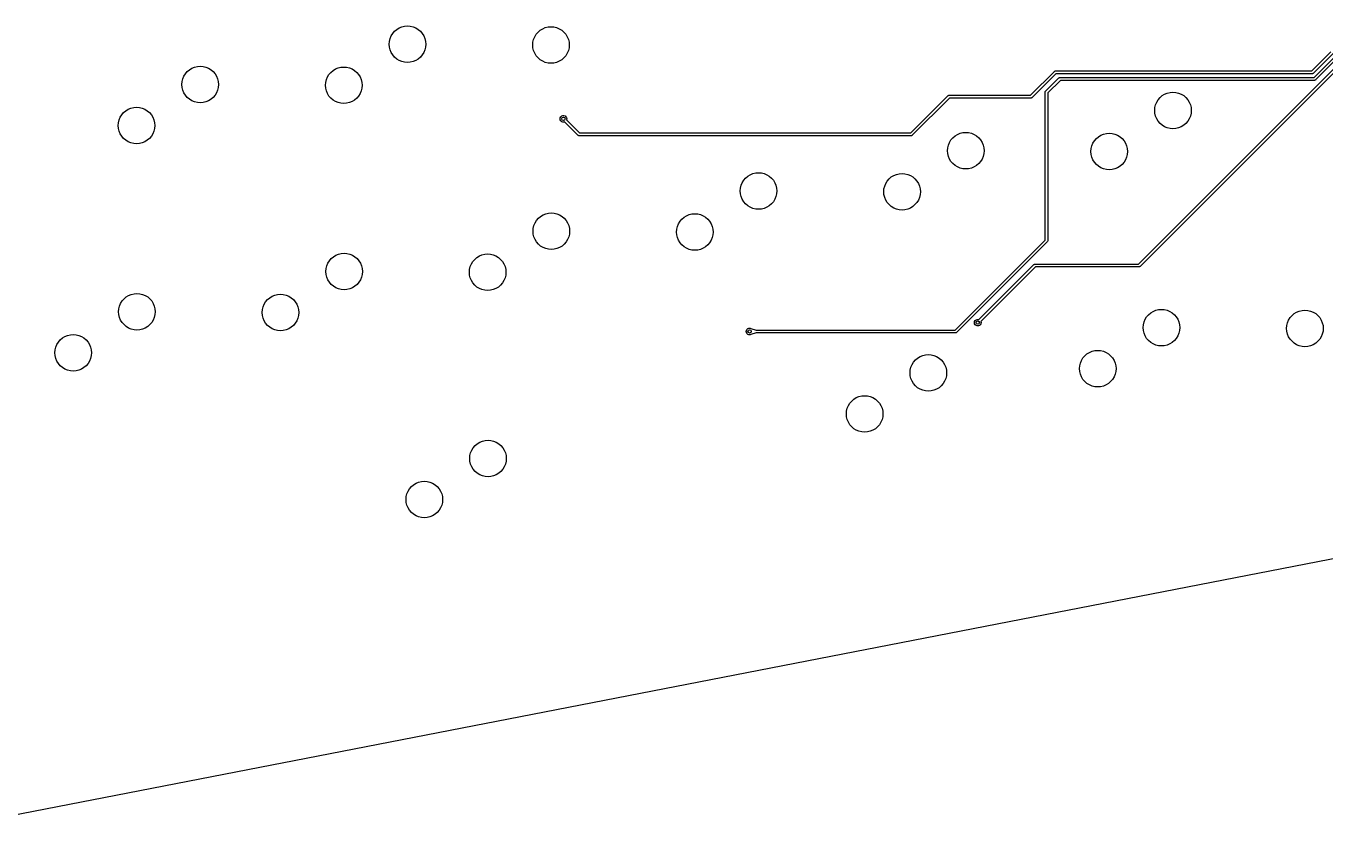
# Model space of a CAD drawing. Extents: x 101 to 518, y -308 to -134.
# Drawn here: x 272.5 to 389.7, y -307.3 to -234.9 of the extents above; entities that cross this region are included whole.
import ezdxf

# ---------------------------------------------------------------- set-up
doc = ezdxf.new("R2010")
doc.units = 0
doc.layers.add('BLACK', color=7, linetype='CONTINUOUS')

msp = doc.modelspace()

# ---------------------------------------------------------------- linework, layer by layer
at = {"layer": 'BLACK', "linetype": 'CONTINUOUS'}
for p, q in [((305.469896, -235.811879), (305.605179, -235.591117)), ((305.605179, -235.591117), (305.773331, -235.394237)), ((305.773331, -235.394237), (305.970211, -235.226085)), ((305.970211, -235.226085), (306.190973, -235.090802)), ((306.190973, -235.090802), (306.430179, -234.99172)), ((306.430179, -234.99172), (306.68194, -234.931277)), ((306.68194, -234.931277), (306.940057, -234.910963)), ((306.940057, -234.910963), (307.198174, -234.931277)), ((307.198174, -234.931277), (307.449935, -234.99172)), ((307.449935, -234.99172), (307.689141, -235.090802)), ((307.689141, -235.090802), (307.909903, -235.226085)), ((307.909903, -235.226085), (308.106783, -235.394237)), ((308.106783, -235.394237), (308.274935, -235.591117)), ((308.274935, -235.591117), (308.410218, -235.811879)), ((318.5565, -235.661176), (318.724652, -235.464296)), ((318.724652, -235.464296), (318.921532, -235.296144)), ((318.921532, -235.296144), (319.142294, -235.160861)), ((319.142294, -235.160861), (319.3815, -235.061779)), ((319.3815, -235.061779), (319.633261, -235.001336)), ((319.633261, -235.001336), (319.891378, -234.981022)), ((319.891378, -234.981022), (320.149495, -235.001336)), ((320.149495, -235.001336), (320.401256, -235.061779)), ((320.401256, -235.061779), (320.640462, -235.160861)), ((320.640462, -235.160861), (320.861224, -235.296144)), ((320.861224, -235.296144), (321.058104, -235.464296)), ((321.058104, -235.464296), (321.226256, -235.661176)), ((305.290057, -236.560963), (305.310371, -236.302846)), ((305.310371, -236.81908), (305.290057, -236.560963)), ((305.310371, -236.302846), (305.370814, -236.051085)), ((305.370814, -236.051085), (305.469896, -235.811879)), ((308.410218, -235.811879), (308.5093, -236.051085)), ((308.5093, -236.051085), (308.569743, -236.302846)), ((308.569743, -236.302846), (308.590057, -236.560963)), ((308.590057, -236.560963), (308.569743, -236.81908)), ((318.241378, -236.631022), (318.261692, -236.372905)), ((318.261692, -236.889139), (318.241378, -236.631022)), ((318.261692, -236.372905), (318.322135, -236.121144)), ((318.322135, -236.121144), (318.421217, -235.881938)), ((318.421217, -235.881938), (318.5565, -235.661176)), ((321.226256, -235.661176), (321.361539, -235.881938)), ((321.361539, -235.881938), (321.460621, -236.121144)), ((321.460621, -236.121144), (321.521064, -236.372905)), ((321.521064, -236.372905), (321.541378, -236.631022)), ((321.541378, -236.631022), (321.521064, -236.889139)), ((305.370814, -237.070841), (305.310371, -236.81908)), ((305.469896, -237.310047), (305.370814, -237.070841)), ((305.605179, -237.530809), (305.469896, -237.310047)), ((305.773331, -237.727689), (305.605179, -237.530809)), ((305.970211, -237.895841), (305.773331, -237.727689)), ((306.190973, -238.031124), (305.970211, -237.895841)), ((307.909903, -237.895841), (307.689141, -238.031124)), ((308.106783, -237.727689), (307.909903, -237.895841)), ((308.274935, -237.530809), (308.106783, -237.727689)), ((308.410218, -237.310047), (308.274935, -237.530809)), ((308.5093, -237.070841), (308.410218, -237.310047)), ((308.569743, -236.81908), (308.5093, -237.070841)), ((318.322135, -237.1409), (318.261692, -236.889139)), ((318.421217, -237.380106), (318.322135, -237.1409)), ((318.5565, -237.600868), (318.421217, -237.380106)), ((318.724652, -237.797748), (318.5565, -237.600868)), ((318.921532, -237.9659), (318.724652, -237.797748)), ((319.142294, -238.101183), (318.921532, -237.9659)), ((320.861224, -237.9659), (320.640462, -238.101183)), ((321.058104, -237.797748), (320.861224, -237.9659)), ((321.226256, -237.600868), (321.058104, -237.797748)), ((321.361539, -237.380106), (321.226256, -237.600868)), ((321.460621, -237.1409), (321.361539, -237.380106)), ((321.521064, -236.889139), (321.460621, -237.1409)), ((372.916689, -256.412586), (391.48474, -237.844535)), ((391.698128, -237.984699), (373.056853, -256.625974)), ((388.557964, -238.971311), (390.28474, -237.244534)), ((390.498128, -237.3847), (388.698128, -239.184699)), ((388.757964, -239.571311), (390.88474, -237.444535)), ((391.098128, -237.584699), (388.898128, -239.784699)), ((286.905181, -239.226029), (287.073333, -239.029149)), ((287.073333, -239.029149), (287.270213, -238.860997)), ((287.270213, -238.860997), (287.490975, -238.725714)), ((287.490975, -238.725714), (287.730181, -238.626632)), ((287.730181, -238.626632), (287.981942, -238.566189)), ((287.981942, -238.566189), (288.240059, -238.545875)), ((288.240059, -238.545875), (288.498176, -238.566189)), ((288.498176, -238.566189), (288.749937, -238.626632)), ((288.749937, -238.626632), (288.989143, -238.725714)), ((288.989143, -238.725714), (289.209905, -238.860997)), ((289.209905, -238.860997), (289.406785, -239.029149)), ((289.406785, -239.029149), (289.574937, -239.226029)), ((299.856502, -239.296087), (300.024654, -239.099207)), ((300.024654, -239.099207), (300.221534, -238.931055)), ((300.221534, -238.931055), (300.442296, -238.795772)), ((300.442296, -238.795772), (300.681502, -238.69669)), ((300.681502, -238.69669), (300.933263, -238.636247)), ((300.933263, -238.636247), (301.19138, -238.615933)), ((301.19138, -238.615933), (301.449497, -238.636247)), ((301.449497, -238.636247), (301.701258, -238.69669)), ((301.701258, -238.69669), (301.940464, -238.795772)), ((301.940464, -238.795772), (302.161226, -238.931055)), ((302.161226, -238.931055), (302.358106, -239.099207)), ((302.358106, -239.099207), (302.526258, -239.296087)), ((306.430179, -238.130206), (306.190973, -238.031124)), ((306.68194, -238.190649), (306.430179, -238.130206)), ((306.940057, -238.210963), (306.68194, -238.190649)), ((307.198174, -238.190649), (306.940057, -238.210963)), ((307.449935, -238.130206), (307.198174, -238.190649)), ((307.689141, -238.031124), (307.449935, -238.130206)), ((319.3815, -238.200265), (319.142294, -238.101183)), ((319.633261, -238.260708), (319.3815, -238.200265)), ((319.891378, -238.281022), (319.633261, -238.260708)), ((320.149495, -238.260708), (319.891378, -238.281022)), ((320.401256, -238.200265), (320.149495, -238.260708)), ((320.640462, -238.101183), (320.401256, -238.200265)), ((363.157964, -241.171311), (365.321352, -239.007923)), ((365.321352, -239.007923), (365.340288, -238.992382)), ((365.340288, -238.992382), (365.340294, -238.992377)), ((365.340294, -238.992377), (365.372155, -238.979179)), ((365.372155, -238.979179), (365.385353, -238.973713)), ((365.385353, -238.973713), (365.385354, -238.973713)), ((365.385354, -238.973713), (365.40974, -238.971311)), ((365.40974, -238.971311), (388.557964, -238.971311)), ((286.590059, -240.195875), (286.610373, -239.937758)), ((286.610373, -240.453992), (286.590059, -240.195875)), ((286.610373, -239.937758), (286.670816, -239.685997)), ((286.670816, -239.685997), (286.769898, -239.446791)), ((286.769898, -239.446791), (286.905181, -239.226029)), ((289.574937, -239.226029), (289.71022, -239.446791)), ((289.71022, -239.446791), (289.809302, -239.685997)), ((289.809302, -239.685997), (289.869745, -239.937758)), ((289.869745, -239.937758), (289.890059, -240.195875)), ((289.890059, -240.195875), (289.869745, -240.453992)), ((299.54138, -240.265933), (299.561694, -240.007816)), ((299.561694, -240.52405), (299.54138, -240.265933)), ((299.561694, -240.007816), (299.622137, -239.756055)), ((299.622137, -239.756055), (299.721219, -239.516849)), ((299.721219, -239.516849), (299.856502, -239.296087)), ((302.526258, -239.296087), (302.661541, -239.516849)), ((302.661541, -239.516849), (302.760623, -239.756055)), ((302.760623, -239.756055), (302.821066, -240.007816)), ((302.821066, -240.007816), (302.84138, -240.265933)), ((302.84138, -240.265933), (302.821066, -240.52405)), ((365.461516, -239.221311), (363.298128, -241.384699)), ((364.521352, -240.807923), (365.721351, -239.607923)), ((365.861517, -239.821311), (364.73474, -240.948087)), ((388.60974, -239.221311), (365.461516, -239.221311)), ((365.721351, -239.607923), (365.740293, -239.592378)), ((365.740293, -239.592378), (365.740294, -239.592377)), ((365.740294, -239.592377), (365.766689, -239.581444)), ((365.766689, -239.581444), (365.785353, -239.573713)), ((365.785353, -239.573713), (365.785354, -239.573713)), ((365.785354, -239.573713), (365.80974, -239.571311)), ((365.80974, -239.571311), (388.757964, -239.571311)), ((388.80974, -239.821311), (365.861517, -239.821311)), ((388.634126, -239.218909), (388.60974, -239.221311)), ((388.634127, -239.218909), (388.634126, -239.218909)), ((388.647324, -239.213442), (388.634127, -239.218909)), ((388.679186, -239.200245), (388.647324, -239.213442)), ((388.679191, -239.200239), (388.679186, -239.200245)), ((388.698128, -239.184699), (388.679191, -239.200239)), ((388.834126, -239.818909), (388.80974, -239.821311)), ((388.834127, -239.818909), (388.834126, -239.818909)), ((388.847324, -239.813442), (388.834127, -239.818909)), ((388.879186, -239.800245), (388.847324, -239.813442)), ((388.879191, -239.800239), (388.879186, -239.800245)), ((388.898128, -239.784699), (388.879191, -239.800239)), ((286.670816, -240.705753), (286.610373, -240.453992)), ((286.769898, -240.944959), (286.670816, -240.705753)), ((286.905181, -241.165721), (286.769898, -240.944959)), ((287.073333, -241.362601), (286.905181, -241.165721)), ((287.270213, -241.530753), (287.073333, -241.362601)), ((289.406785, -241.362601), (289.209905, -241.530753)), ((289.574937, -241.165721), (289.406785, -241.362601)), ((289.71022, -240.944959), (289.574937, -241.165721)), ((289.809302, -240.705753), (289.71022, -240.944959)), ((289.869745, -240.453992), (289.809302, -240.705753)), ((299.622137, -240.775811), (299.561694, -240.52405)), ((299.721219, -241.015017), (299.622137, -240.775811)), ((299.856502, -241.235779), (299.721219, -241.015017)), ((300.024654, -241.432659), (299.856502, -241.235779)), ((300.221534, -241.600811), (300.024654, -241.432659)), ((302.358106, -241.432659), (302.161226, -241.600811)), ((302.526258, -241.235779), (302.358106, -241.432659)), ((302.661541, -241.015017), (302.526258, -241.235779)), ((302.760623, -240.775811), (302.661541, -241.015017)), ((302.821066, -240.52405), (302.760623, -240.775811)), ((352.357964, -244.571311), (355.721352, -241.207923)), ((355.861516, -241.421311), (352.498128, -244.784699)), ((355.721352, -241.207923), (355.740288, -241.192382)), ((355.740288, -241.192382), (355.740294, -241.192377)), ((355.740294, -241.192377), (355.772155, -241.179179)), ((355.772155, -241.179179), (355.785353, -241.173713)), ((355.785353, -241.173713), (355.785354, -241.173713)), ((355.785354, -241.173713), (355.80974, -241.171311)), ((355.80974, -241.171311), (363.157964, -241.171311)), ((363.20974, -241.421311), (355.861516, -241.421311)), ((363.234126, -241.418909), (363.20974, -241.421311)), ((363.234127, -241.418909), (363.234126, -241.418909)), ((363.247324, -241.413442), (363.234127, -241.418909)), ((363.279186, -241.400245), (363.247324, -241.413442)), ((363.279191, -241.400239), (363.279186, -241.400245)), ((363.298128, -241.384699), (363.279191, -241.400239)), ((364.48474, -240.896311), (364.487142, -240.871925)), ((364.48474, -254.244535), (364.48474, -240.896311)), ((364.487142, -240.871925), (364.505806, -240.826865)), ((364.505806, -240.826865), (364.505811, -240.826859)), ((364.505811, -240.826859), (364.521352, -240.807923)), ((364.73474, -240.948087), (364.73474, -254.296311)), ((374.690082, -241.568925), (374.858234, -241.372045)), ((374.858234, -241.372045), (375.055114, -241.203893)), ((375.055114, -241.203893), (375.275876, -241.06861)), ((375.275876, -241.06861), (375.515082, -240.969528)), ((375.515082, -240.969528), (375.766843, -240.909085)), ((375.766843, -240.909085), (376.02496, -240.888771)), ((376.02496, -240.888771), (376.283077, -240.909085)), ((376.283077, -240.909085), (376.534838, -240.969528)), ((376.534838, -240.969528), (376.774044, -241.06861)), ((376.774044, -241.06861), (376.994806, -241.203893)), ((376.994806, -241.203893), (377.191686, -241.372045)), ((377.191686, -241.372045), (377.359838, -241.568925)), ((281.324656, -242.734119), (281.521536, -242.565967)), ((281.521536, -242.565967), (281.742298, -242.430684)), ((281.742298, -242.430684), (281.981504, -242.331602)), ((281.981504, -242.331602), (282.233265, -242.271159)), ((282.233265, -242.271159), (282.491382, -242.250845)), ((282.491382, -242.250845), (282.749499, -242.271159)), ((282.749499, -242.271159), (283.00126, -242.331602)), ((283.00126, -242.331602), (283.240466, -242.430684)), ((283.240466, -242.430684), (283.461228, -242.565967)), ((283.461228, -242.565967), (283.658108, -242.734119)), ((287.490975, -241.666036), (287.270213, -241.530753)), ((287.730181, -241.765118), (287.490975, -241.666036)), ((287.981942, -241.825561), (287.730181, -241.765118)), ((288.240059, -241.845875), (287.981942, -241.825561)), ((288.498176, -241.825561), (288.240059, -241.845875)), ((288.749937, -241.765118), (288.498176, -241.825561)), ((288.989143, -241.666036), (288.749937, -241.765118)), ((289.209905, -241.530753), (288.989143, -241.666036)), ((300.442296, -241.736094), (300.221534, -241.600811)), ((300.681502, -241.835176), (300.442296, -241.736094)), ((300.933263, -241.895619), (300.681502, -241.835176)), ((301.19138, -241.915933), (300.933263, -241.895619)), ((301.449497, -241.895619), (301.19138, -241.915933)), ((301.701258, -241.835176), (301.449497, -241.895619)), ((301.940464, -241.736094), (301.701258, -241.835176)), ((302.161226, -241.600811), (301.940464, -241.736094)), ((374.37496, -242.538771), (374.395274, -242.280654)), ((374.395274, -242.796888), (374.37496, -242.538771)), ((374.395274, -242.280654), (374.455717, -242.028893)), ((374.455717, -242.028893), (374.554799, -241.789687)), ((374.554799, -241.789687), (374.690082, -241.568925)), ((377.359838, -241.568925), (377.495121, -241.789687)), ((377.495121, -241.789687), (377.594203, -242.028893)), ((377.594203, -242.028893), (377.654646, -242.280654)), ((377.654646, -242.280654), (377.67496, -242.538771)), ((377.67496, -242.538771), (377.654646, -242.796888)), ((280.841382, -243.900845), (280.861696, -243.642728)), ((280.861696, -243.642728), (280.922139, -243.390967)), ((280.922139, -243.390967), (281.021221, -243.151761)), ((281.021221, -243.151761), (281.156504, -242.930999)), ((281.156504, -242.930999), (281.324656, -242.734119)), ((283.658108, -242.734119), (283.82626, -242.930999)), ((283.82626, -242.930999), (283.961543, -243.151761)), ((283.961543, -243.151761), (284.060625, -243.390967)), ((284.060625, -243.390967), (284.121068, -243.642728)), ((284.121068, -243.642728), (284.141382, -243.900845)), ((320.70974, -243.296311), (320.727832, -243.193705)), ((320.727832, -243.398917), (320.70974, -243.296311)), ((320.727832, -243.193705), (320.779927, -243.103475)), ((320.779927, -243.489147), (320.727832, -243.398917)), ((320.779927, -243.103475), (320.85974, -243.036503)), ((320.85974, -243.556119), (320.779927, -243.489147)), ((320.85974, -243.036503), (320.957646, -243.000869)), ((320.957646, -243.591753), (320.85974, -243.556119)), ((320.957646, -243.000869), (321.061834, -243.000869)), ((321.061834, -243.591753), (320.957646, -243.591753)), ((321.061834, -243.000869), (321.15974, -243.036503)), ((321.110641, -243.573988), (321.061834, -243.591753)), ((322.321352, -244.784699), (321.110641, -243.573988)), ((321.15974, -243.036503), (321.239553, -243.103475)), ((321.239553, -243.103475), (321.291648, -243.193705)), ((321.291648, -243.398917), (321.290723, -243.400518)), ((321.290723, -243.400518), (322.461516, -244.571311)), ((321.291648, -243.193705), (321.30974, -243.296311)), ((321.30974, -243.296311), (321.291648, -243.398917)), ((374.455717, -243.048649), (374.395274, -242.796888)), ((374.554799, -243.287855), (374.455717, -243.048649)), ((374.690082, -243.508617), (374.554799, -243.287855)), ((374.858234, -243.705497), (374.690082, -243.508617)), ((375.055114, -243.873649), (374.858234, -243.705497)), ((377.191686, -243.705497), (376.994806, -243.873649)), ((377.359838, -243.508617), (377.191686, -243.705497)), ((377.495121, -243.287855), (377.359838, -243.508617)), ((377.594203, -243.048649), (377.495121, -243.287855)), ((377.654646, -242.796888), (377.594203, -243.048649)), ((280.861696, -244.158962), (280.841382, -243.900845)), ((280.922139, -244.410723), (280.861696, -244.158962)), ((281.021221, -244.649929), (280.922139, -244.410723)), ((281.156504, -244.870691), (281.021221, -244.649929)), ((281.324656, -245.067571), (281.156504, -244.870691)), ((283.82626, -244.870691), (283.658108, -245.067571)), ((283.961543, -244.649929), (283.82626, -244.870691)), ((284.060625, -244.410723), (283.961543, -244.649929)), ((284.121068, -244.158962), (284.060625, -244.410723)), ((284.141382, -243.900845), (284.121068, -244.158962)), ((322.340288, -244.800239), (322.321352, -244.784699)), ((322.340294, -244.800245), (322.340288, -244.800239)), ((322.372155, -244.813442), (322.340294, -244.800245)), ((322.385353, -244.818909), (322.372155, -244.813442)), ((322.385354, -244.818909), (322.385353, -244.818909)), ((322.40974, -244.821311), (322.385354, -244.818909)), ((352.40974, -244.821311), (322.40974, -244.821311)), ((322.461516, -244.571311), (352.357964, -244.571311)), ((352.434126, -244.818909), (352.40974, -244.821311)), ((352.434127, -244.818909), (352.434126, -244.818909)), ((352.447324, -244.813442), (352.434127, -244.818909)), ((352.479186, -244.800245), (352.447324, -244.813442)), ((352.479191, -244.800239), (352.479186, -244.800245)), ((352.498128, -244.784699), (352.479191, -244.800239)), ((355.990085, -245.203837), (356.158237, -245.006957)), ((356.158237, -245.006957), (356.355117, -244.838805)), ((356.355117, -244.838805), (356.575879, -244.703522)), ((356.575879, -244.703522), (356.815085, -244.60444)), ((356.815085, -244.60444), (357.066846, -244.543997)), ((357.066846, -244.543997), (357.324963, -244.523683)), ((357.324963, -244.523683), (357.58308, -244.543997)), ((357.58308, -244.543997), (357.834841, -244.60444)), ((357.834841, -244.60444), (358.074047, -244.703522)), ((358.074047, -244.703522), (358.294809, -244.838805)), ((358.294809, -244.838805), (358.491689, -245.006957)), ((358.491689, -245.006957), (358.659841, -245.203837)), ((369.109557, -245.077015), (369.306437, -244.908863)), ((369.306437, -244.908863), (369.527199, -244.77358)), ((369.527199, -244.77358), (369.766405, -244.674498)), ((369.766405, -244.674498), (370.018166, -244.614055)), ((370.018166, -244.614055), (370.276283, -244.593741)), ((370.276283, -244.593741), (370.5344, -244.614055)), ((370.5344, -244.614055), (370.786161, -244.674498)), ((370.786161, -244.674498), (371.025367, -244.77358)), ((371.025367, -244.77358), (371.246129, -244.908863)), ((371.246129, -244.908863), (371.443009, -245.077015)), ((375.275876, -244.008932), (375.055114, -243.873649)), ((375.515082, -244.108014), (375.275876, -244.008932)), ((375.766843, -244.168457), (375.515082, -244.108014)), ((376.02496, -244.188771), (375.766843, -244.168457)), ((376.283077, -244.168457), (376.02496, -244.188771)), ((376.534838, -244.108014), (376.283077, -244.168457)), ((376.774044, -244.008932), (376.534838, -244.108014)), ((376.994806, -243.873649), (376.774044, -244.008932)), ((281.521536, -245.235723), (281.324656, -245.067571)), ((281.742298, -245.371006), (281.521536, -245.235723)), ((281.981504, -245.470088), (281.742298, -245.371006)), ((282.233265, -245.530531), (281.981504, -245.470088)), ((282.491382, -245.550845), (282.233265, -245.530531)), ((282.749499, -245.530531), (282.491382, -245.550845)), ((283.00126, -245.470088), (282.749499, -245.530531)), ((283.240466, -245.371006), (283.00126, -245.470088)), ((283.461228, -245.235723), (283.240466, -245.371006)), ((283.658108, -245.067571), (283.461228, -245.235723)), ((355.674963, -246.173683), (355.695277, -245.915566)), ((355.695277, -246.4318), (355.674963, -246.173683)), ((355.695277, -245.915566), (355.75572, -245.663805)), ((355.75572, -245.663805), (355.854802, -245.424599)), ((355.854802, -245.424599), (355.990085, -245.203837)), ((358.659841, -245.203837), (358.795124, -245.424599)), ((358.795124, -245.424599), (358.894206, -245.663805)), ((358.894206, -245.663805), (358.954649, -245.915566)), ((358.954649, -245.915566), (358.974963, -246.173683)), ((358.974963, -246.173683), (358.954649, -246.4318)), ((368.626283, -246.243741), (368.646597, -245.985624)), ((368.646597, -245.985624), (368.70704, -245.733863)), ((368.70704, -245.733863), (368.806122, -245.494657)), ((368.806122, -245.494657), (368.941405, -245.273895)), ((368.941405, -245.273895), (369.109557, -245.077015)), ((371.443009, -245.077015), (371.611161, -245.273895)), ((371.611161, -245.273895), (371.746444, -245.494657)), ((371.746444, -245.494657), (371.845526, -245.733863)), ((371.845526, -245.733863), (371.905969, -245.985624)), ((371.905969, -245.985624), (371.926283, -246.243741)), ((355.75572, -246.683561), (355.695277, -246.4318)), ((355.854802, -246.922767), (355.75572, -246.683561)), ((355.990085, -247.143529), (355.854802, -246.922767)), ((356.158237, -247.340409), (355.990085, -247.143529)), ((356.355117, -247.508561), (356.158237, -247.340409)), ((358.491689, -247.340409), (358.294809, -247.508561)), ((358.659841, -247.143529), (358.491689, -247.340409)), ((358.795124, -246.922767), (358.659841, -247.143529)), ((358.894206, -246.683561), (358.795124, -246.922767)), ((358.954649, -246.4318), (358.894206, -246.683561)), ((368.646597, -246.501858), (368.626283, -246.243741)), ((368.70704, -246.753619), (368.646597, -246.501858)), ((368.806122, -246.992825), (368.70704, -246.753619)), ((368.941405, -247.213587), (368.806122, -246.992825)), ((369.109557, -247.410467), (368.941405, -247.213587)), ((371.611161, -247.213587), (371.443009, -247.410467)), ((371.746444, -246.992825), (371.611161, -247.213587)), ((371.845526, -246.753619), (371.746444, -246.992825)), ((371.905969, -246.501858), (371.845526, -246.753619)), ((371.926283, -246.243741), (371.905969, -246.501858)), ((337.458239, -248.641868), (337.655119, -248.473716)), ((337.655119, -248.473716), (337.875881, -248.338433)), ((337.875881, -248.338433), (338.115087, -248.239351)), ((338.115087, -248.239351), (338.366848, -248.178908)), ((338.366848, -248.178908), (338.624965, -248.158594)), ((338.624965, -248.158594), (338.883082, -248.178908)), ((338.883082, -248.178908), (339.134843, -248.239351)), ((339.134843, -248.239351), (339.374049, -248.338433)), ((339.374049, -248.338433), (339.594811, -248.473716)), ((339.594811, -248.473716), (339.791691, -248.641868)), ((350.60644, -248.543775), (350.827202, -248.408492)), ((350.827202, -248.408492), (351.066408, -248.30941)), ((351.066408, -248.30941), (351.318169, -248.248967)), ((351.318169, -248.248967), (351.576286, -248.228653)), ((351.576286, -248.228653), (351.834403, -248.248967)), ((351.834403, -248.248967), (352.086164, -248.30941)), ((352.086164, -248.30941), (352.32537, -248.408492)), ((352.32537, -248.408492), (352.546132, -248.543775)), ((356.575879, -247.643844), (356.355117, -247.508561)), ((356.815085, -247.742926), (356.575879, -247.643844)), ((357.066846, -247.803369), (356.815085, -247.742926)), ((357.324963, -247.823683), (357.066846, -247.803369)), ((357.58308, -247.803369), (357.324963, -247.823683)), ((357.834841, -247.742926), (357.58308, -247.803369)), ((358.074047, -247.643844), (357.834841, -247.742926)), ((358.294809, -247.508561), (358.074047, -247.643844)), ((369.306437, -247.578619), (369.109557, -247.410467)), ((369.527199, -247.713902), (369.306437, -247.578619)), ((369.766405, -247.812984), (369.527199, -247.713902)), ((370.018166, -247.873427), (369.766405, -247.812984)), ((370.276283, -247.893741), (370.018166, -247.873427)), ((370.5344, -247.873427), (370.276283, -247.893741)), ((370.786161, -247.812984), (370.5344, -247.873427)), ((371.025367, -247.713902), (370.786161, -247.812984)), ((371.246129, -247.578619), (371.025367, -247.713902)), ((371.443009, -247.410467), (371.246129, -247.578619)), ((336.974965, -249.808594), (336.995279, -249.550477)), ((336.995279, -249.550477), (337.055722, -249.298716)), ((337.055722, -249.298716), (337.154804, -249.05951)), ((337.154804, -249.05951), (337.290087, -248.838748)), ((337.290087, -248.838748), (337.458239, -248.641868)), ((339.791691, -248.641868), (339.959843, -248.838748)), ((339.959843, -248.838748), (340.095126, -249.05951)), ((340.095126, -249.05951), (340.194208, -249.298716)), ((340.194208, -249.298716), (340.254651, -249.550477)), ((340.254651, -249.550477), (340.274965, -249.808594)), ((349.926286, -249.878653), (349.9466, -249.620536)), ((349.9466, -249.620536), (350.007043, -249.368775)), ((350.007043, -249.368775), (350.106125, -249.129569)), ((350.106125, -249.129569), (350.241408, -248.908807)), ((350.241408, -248.908807), (350.40956, -248.711927)), ((350.40956, -248.711927), (350.60644, -248.543775)), ((352.546132, -248.543775), (352.743012, -248.711927)), ((352.743012, -248.711927), (352.911164, -248.908807)), ((352.911164, -248.908807), (353.046447, -249.129569)), ((353.046447, -249.129569), (353.145529, -249.368775)), ((353.145529, -249.368775), (353.205972, -249.620536)), ((353.205972, -249.620536), (353.226286, -249.878653)), ((336.995279, -250.066711), (336.974965, -249.808594)), ((337.055722, -250.318472), (336.995279, -250.066711)), ((337.154804, -250.557678), (337.055722, -250.318472)), ((337.290087, -250.77844), (337.154804, -250.557678)), ((337.458239, -250.97532), (337.290087, -250.77844)), ((339.959843, -250.77844), (339.791691, -250.97532)), ((340.095126, -250.557678), (339.959843, -250.77844)), ((340.194208, -250.318472), (340.095126, -250.557678)), ((340.254651, -250.066711), (340.194208, -250.318472)), ((340.274965, -249.808594), (340.254651, -250.066711)), ((349.9466, -250.13677), (349.926286, -249.878653)), ((350.007043, -250.388531), (349.9466, -250.13677)), ((350.106125, -250.627737), (350.007043, -250.388531)), ((350.241408, -250.848499), (350.106125, -250.627737)), ((350.40956, -251.045379), (350.241408, -250.848499)), ((352.911164, -250.848499), (352.743012, -251.045379)), ((353.046447, -250.627737), (352.911164, -250.848499)), ((353.145529, -250.388531), (353.046447, -250.627737)), ((353.205972, -250.13677), (353.145529, -250.388531)), ((353.226286, -249.878653), (353.205972, -250.13677)), ((318.955121, -252.108627), (319.175883, -251.973344)), ((319.175883, -251.973344), (319.415089, -251.874262)), ((319.415089, -251.874262), (319.66685, -251.813819)), ((319.66685, -251.813819), (319.924967, -251.793505)), ((319.924967, -251.793505), (320.183084, -251.813819)), ((320.183084, -251.813819), (320.434845, -251.874262)), ((320.434845, -251.874262), (320.674051, -251.973344)), ((320.674051, -251.973344), (320.894813, -252.108627)), ((331.906442, -252.178686), (332.127204, -252.043403)), ((332.127204, -252.043403), (332.36641, -251.944321)), ((332.36641, -251.944321), (332.618171, -251.883878)), ((332.618171, -251.883878), (332.876288, -251.863564)), ((332.876288, -251.863564), (333.134405, -251.883878)), ((333.134405, -251.883878), (333.386166, -251.944321)), ((333.386166, -251.944321), (333.625372, -252.043403)), ((333.625372, -252.043403), (333.846134, -252.178686)), ((337.655119, -251.143472), (337.458239, -250.97532)), ((337.875881, -251.278755), (337.655119, -251.143472)), ((338.115087, -251.377837), (337.875881, -251.278755)), ((338.366848, -251.43828), (338.115087, -251.377837)), ((338.624965, -251.458594), (338.366848, -251.43828)), ((338.883082, -251.43828), (338.624965, -251.458594)), ((339.134843, -251.377837), (338.883082, -251.43828)), ((339.374049, -251.278755), (339.134843, -251.377837)), ((339.594811, -251.143472), (339.374049, -251.278755)), ((339.791691, -250.97532), (339.594811, -251.143472)), ((350.60644, -251.213531), (350.40956, -251.045379)), ((350.827202, -251.348814), (350.60644, -251.213531)), ((351.066408, -251.447896), (350.827202, -251.348814)), ((351.318169, -251.508339), (351.066408, -251.447896)), ((351.576286, -251.528653), (351.318169, -251.508339)), ((351.834403, -251.508339), (351.576286, -251.528653)), ((352.086164, -251.447896), (351.834403, -251.508339)), ((352.32537, -251.348814), (352.086164, -251.447896)), ((352.546132, -251.213531), (352.32537, -251.348814)), ((352.743012, -251.045379), (352.546132, -251.213531)), ((318.274967, -253.443505), (318.295281, -253.185388)), ((318.295281, -253.185388), (318.355724, -252.933627)), ((318.355724, -252.933627), (318.454806, -252.694421)), ((318.454806, -252.694421), (318.590089, -252.473659)), ((318.590089, -252.473659), (318.758241, -252.276779)), ((318.758241, -252.276779), (318.955121, -252.108627)), ((320.894813, -252.108627), (321.091693, -252.276779)), ((321.091693, -252.276779), (321.259845, -252.473659)), ((321.259845, -252.473659), (321.395128, -252.694421)), ((321.395128, -252.694421), (321.49421, -252.933627)), ((321.49421, -252.933627), (321.554653, -253.185388)), ((321.554653, -253.185388), (321.574967, -253.443505)), ((331.246602, -253.255447), (331.307045, -253.003686)), ((331.307045, -253.003686), (331.406127, -252.76448)), ((331.406127, -252.76448), (331.54141, -252.543718)), ((331.54141, -252.543718), (331.709562, -252.346838)), ((331.709562, -252.346838), (331.906442, -252.178686)), ((333.846134, -252.178686), (334.043014, -252.346838)), ((334.043014, -252.346838), (334.211166, -252.543718)), ((334.211166, -252.543718), (334.346449, -252.76448)), ((334.346449, -252.76448), (334.445531, -253.003686)), ((334.445531, -253.003686), (334.505974, -253.255447)), ((318.295281, -253.701622), (318.274967, -253.443505)), ((318.355724, -253.953383), (318.295281, -253.701622)), ((318.454806, -254.192589), (318.355724, -253.953383)), ((318.590089, -254.413351), (318.454806, -254.192589)), ((321.395128, -254.192589), (321.259845, -254.413351)), ((321.49421, -253.953383), (321.395128, -254.192589)), ((321.554653, -253.701622), (321.49421, -253.953383)), ((321.574967, -253.443505), (321.554653, -253.701622)), ((331.226288, -253.513564), (331.246602, -253.255447)), ((331.246602, -253.771681), (331.226288, -253.513564)), ((331.307045, -254.023442), (331.246602, -253.771681)), ((331.406127, -254.262648), (331.307045, -254.023442)), ((331.54141, -254.48341), (331.406127, -254.262648)), ((334.346449, -254.262648), (334.211166, -254.48341)), ((334.445531, -254.023442), (334.346449, -254.262648)), ((334.505974, -253.771681), (334.445531, -254.023442)), ((334.505974, -253.255447), (334.526288, -253.513564)), ((334.526288, -253.513564), (334.505974, -253.771681)), ((356.357964, -262.371311), (364.48474, -254.244535)), ((364.698128, -254.384699), (356.498128, -262.584699)), ((364.713673, -254.365758), (364.698128, -254.384699)), ((364.713674, -254.365757), (364.713673, -254.365758)), ((364.732338, -254.320697), (364.713674, -254.365757)), ((364.73474, -254.296311), (364.732338, -254.320697)), ((300.475885, -255.608256), (300.715091, -255.509174)), ((300.715091, -255.509174), (300.966852, -255.448731)), ((300.966852, -255.448731), (301.224969, -255.428417)), ((301.224969, -255.428417), (301.483086, -255.448731)), ((301.483086, -255.448731), (301.734847, -255.509174)), ((301.734847, -255.509174), (301.974053, -255.608256)), ((313.666412, -255.579232), (313.918173, -255.518789)), ((313.918173, -255.518789), (314.17629, -255.498475)), ((314.17629, -255.498475), (314.434407, -255.518789)), ((314.434407, -255.518789), (314.686168, -255.579232)), ((318.758241, -254.610231), (318.590089, -254.413351)), ((318.955121, -254.778383), (318.758241, -254.610231)), ((319.175883, -254.913666), (318.955121, -254.778383)), ((319.415089, -255.012748), (319.175883, -254.913666)), ((319.66685, -255.073191), (319.415089, -255.012748)), ((319.924967, -255.093505), (319.66685, -255.073191)), ((320.183084, -255.073191), (319.924967, -255.093505)), ((320.434845, -255.012748), (320.183084, -255.073191)), ((320.674051, -254.913666), (320.434845, -255.012748)), ((320.894813, -254.778383), (320.674051, -254.913666)), ((321.091693, -254.610231), (320.894813, -254.778383)), ((321.259845, -254.413351), (321.091693, -254.610231)), ((331.709562, -254.68029), (331.54141, -254.48341)), ((331.906442, -254.848442), (331.709562, -254.68029)), ((332.127204, -254.983725), (331.906442, -254.848442)), ((332.36641, -255.082807), (332.127204, -254.983725)), ((332.618171, -255.14325), (332.36641, -255.082807)), ((332.876288, -255.163564), (332.618171, -255.14325)), ((333.134405, -255.14325), (332.876288, -255.163564)), ((333.386166, -255.082807), (333.134405, -255.14325)), ((333.625372, -254.983725), (333.386166, -255.082807)), ((333.846134, -254.848442), (333.625372, -254.983725)), ((334.043014, -254.68029), (333.846134, -254.848442)), ((334.211166, -254.48341), (334.043014, -254.68029)), ((299.595283, -256.8203), (299.655726, -256.568539)), ((299.655726, -256.568539), (299.754808, -256.329333)), ((299.754808, -256.329333), (299.890091, -256.108571)), ((299.890091, -256.108571), (300.058243, -255.911691)), ((300.058243, -255.911691), (300.255123, -255.743539)), ((300.255123, -255.743539), (300.475885, -255.608256)), ((301.974053, -255.608256), (302.194815, -255.743539)), ((302.194815, -255.743539), (302.391695, -255.911691)), ((302.391695, -255.911691), (302.559847, -256.108571)), ((302.559847, -256.108571), (302.69513, -256.329333)), ((302.69513, -256.329333), (302.794212, -256.568539)), ((302.794212, -256.568539), (302.854655, -256.8203)), ((312.546604, -256.890358), (312.607047, -256.638597)), ((312.607047, -256.638597), (312.706129, -256.399391)), ((312.706129, -256.399391), (312.841412, -256.178629)), ((312.841412, -256.178629), (313.009564, -255.981749)), ((313.009564, -255.981749), (313.206444, -255.813597)), ((313.206444, -255.813597), (313.427206, -255.678314)), ((313.427206, -255.678314), (313.666412, -255.579232)), ((314.686168, -255.579232), (314.925374, -255.678314)), ((314.925374, -255.678314), (315.146136, -255.813597)), ((315.146136, -255.813597), (315.343016, -255.981749)), ((315.343016, -255.981749), (315.511168, -256.178629)), ((315.511168, -256.178629), (315.646451, -256.399391)), ((315.646451, -256.399391), (315.745533, -256.638597)), ((315.745533, -256.638597), (315.805976, -256.890358)), ((358.510641, -261.418633), (363.480077, -256.449198)), ((363.620241, -256.662586), (358.690723, -261.592103)), ((363.480077, -256.449198), (363.499013, -256.433657)), ((363.499013, -256.433657), (363.499019, -256.433652)), ((363.499019, -256.433652), (363.537063, -256.417894)), ((363.537063, -256.417894), (363.544078, -256.414988)), ((363.544078, -256.414988), (363.544079, -256.414988)), ((363.544079, -256.414988), (363.568465, -256.412586)), ((363.568465, -256.412586), (372.916689, -256.412586)), ((372.968465, -256.662586), (363.620241, -256.662586)), ((372.992851, -256.660184), (372.968465, -256.662586)), ((372.992852, -256.660184), (372.992851, -256.660184)), ((373.006049, -256.654717), (372.992852, -256.660184)), ((373.037911, -256.64152), (373.006049, -256.654717)), ((373.037916, -256.641514), (373.037911, -256.64152)), ((373.056853, -256.625974), (373.037916, -256.641514)), ((299.574969, -257.078417), (299.595283, -256.8203)), ((299.595283, -257.336534), (299.574969, -257.078417)), ((299.655726, -257.588295), (299.595283, -257.336534)), ((299.754808, -257.827501), (299.655726, -257.588295)), ((299.890091, -258.048263), (299.754808, -257.827501)), ((302.69513, -257.827501), (302.559847, -258.048263)), ((302.794212, -257.588295), (302.69513, -257.827501)), ((302.854655, -257.336534), (302.794212, -257.588295)), ((302.854655, -256.8203), (302.874969, -257.078417)), ((302.874969, -257.078417), (302.854655, -257.336534)), ((312.52629, -257.148475), (312.546604, -256.890358)), ((312.546604, -257.406592), (312.52629, -257.148475)), ((312.607047, -257.658353), (312.546604, -257.406592)), ((312.706129, -257.897559), (312.607047, -257.658353)), ((312.841412, -258.118321), (312.706129, -257.897559)), ((315.646451, -257.897559), (315.511168, -258.118321)), ((315.745533, -257.658353), (315.646451, -257.897559)), ((315.805976, -257.406592), (315.745533, -257.658353)), ((315.805976, -256.890358), (315.82629, -257.148475)), ((315.82629, -257.148475), (315.805976, -257.406592)), ((282.015093, -259.144085), (282.266854, -259.083642)), ((282.266854, -259.083642), (282.524971, -259.063328)), ((282.524971, -259.063328), (282.783088, -259.083642)), ((282.783088, -259.083642), (283.034849, -259.144085)), ((300.058243, -258.245143), (299.890091, -258.048263)), ((300.255123, -258.413295), (300.058243, -258.245143)), ((300.475885, -258.548578), (300.255123, -258.413295)), ((300.715091, -258.64766), (300.475885, -258.548578)), ((300.966852, -258.708103), (300.715091, -258.64766)), ((301.224969, -258.728417), (300.966852, -258.708103)), ((301.483086, -258.708103), (301.224969, -258.728417)), ((301.734847, -258.64766), (301.483086, -258.708103)), ((301.974053, -258.548578), (301.734847, -258.64766)), ((302.194815, -258.413295), (301.974053, -258.548578)), ((302.391695, -258.245143), (302.194815, -258.413295)), ((302.559847, -258.048263), (302.391695, -258.245143)), ((313.009564, -258.315201), (312.841412, -258.118321)), ((313.206444, -258.483353), (313.009564, -258.315201)), ((313.427206, -258.618636), (313.206444, -258.483353)), ((313.666412, -258.717718), (313.427206, -258.618636)), ((313.918173, -258.778161), (313.666412, -258.717718)), ((314.17629, -258.798475), (313.918173, -258.778161)), ((314.434407, -258.778161), (314.17629, -258.798475)), ((314.686168, -258.717718), (314.434407, -258.778161)), ((314.925374, -258.618636), (314.686168, -258.717718)), ((315.146136, -258.483353), (314.925374, -258.618636)), ((315.343016, -258.315201), (315.146136, -258.483353)), ((315.511168, -258.118321), (315.343016, -258.315201)), ((280.895285, -260.455211), (280.955728, -260.20345)), ((280.955728, -260.20345), (281.05481, -259.964244)), ((281.05481, -259.964244), (281.190093, -259.743482)), ((281.190093, -259.743482), (281.358245, -259.546602)), ((281.358245, -259.546602), (281.555125, -259.37845)), ((281.555125, -259.37845), (281.775887, -259.243167)), ((281.775887, -259.243167), (282.015093, -259.144085)), ((283.034849, -259.144085), (283.274055, -259.243167)), ((283.274055, -259.243167), (283.494817, -259.37845)), ((283.494817, -259.37845), (283.691697, -259.546602)), ((283.691697, -259.546602), (283.859849, -259.743482)), ((283.859849, -259.743482), (283.995132, -259.964244)), ((283.995132, -259.964244), (284.094214, -260.20345)), ((284.094214, -260.20345), (284.154657, -260.455211)), ((293.907049, -260.273509), (294.006131, -260.034303)), ((294.006131, -260.034303), (294.141414, -259.813541)), ((294.141414, -259.813541), (294.309566, -259.616661)), ((294.309566, -259.616661), (294.506446, -259.448509)), ((294.506446, -259.448509), (294.727208, -259.313226)), ((294.727208, -259.313226), (294.966414, -259.214144)), ((294.966414, -259.214144), (295.218175, -259.153701)), ((295.218175, -259.153701), (295.476292, -259.133387)), ((295.476292, -259.133387), (295.734409, -259.153701)), ((295.734409, -259.153701), (295.98617, -259.214144)), ((295.98617, -259.214144), (296.225376, -259.313226)), ((296.225376, -259.313226), (296.446138, -259.448509)), ((296.446138, -259.448509), (296.643018, -259.616661)), ((296.643018, -259.616661), (296.81117, -259.813541)), ((296.81117, -259.813541), (296.946453, -260.034303)), ((296.946453, -260.034303), (297.045535, -260.273509)), ((280.874971, -260.713328), (280.895285, -260.455211)), ((280.895285, -260.971445), (280.874971, -260.713328)), ((280.955728, -261.223206), (280.895285, -260.971445)), ((281.05481, -261.462412), (280.955728, -261.223206)), ((284.094214, -261.223206), (283.995132, -261.462412)), ((284.154657, -260.971445), (284.094214, -261.223206)), ((284.154657, -260.455211), (284.174971, -260.713328)), ((284.174971, -260.713328), (284.154657, -260.971445)), ((293.826292, -260.783387), (293.846606, -260.52527)), ((293.846606, -261.041504), (293.826292, -260.783387)), ((293.846606, -260.52527), (293.907049, -260.273509)), ((293.907049, -261.293265), (293.846606, -261.041504)), ((294.006131, -261.532471), (293.907049, -261.293265)), ((297.045535, -261.293265), (296.946453, -261.532471)), ((297.045535, -260.273509), (297.105978, -260.52527)), ((297.105978, -261.041504), (297.045535, -261.293265)), ((297.105978, -260.52527), (297.126292, -260.783387)), ((297.126292, -260.783387), (297.105978, -261.041504)), ((358.25974, -261.436503), (358.357646, -261.400869)), ((358.357646, -261.400869), (358.461834, -261.400869)), ((358.461834, -261.400869), (358.510641, -261.418633)), ((373.415629, -261.637619), (373.514711, -261.398413)), ((373.514711, -261.398413), (373.649994, -261.177651)), ((373.649994, -261.177651), (373.818146, -260.980771)), ((373.818146, -260.980771), (374.015026, -260.812619)), ((374.015026, -260.812619), (374.235788, -260.677336)), ((374.235788, -260.677336), (374.474994, -260.578254)), ((374.474994, -260.578254), (374.726755, -260.517811)), ((374.726755, -260.517811), (374.984872, -260.497497)), ((374.984872, -260.497497), (375.242989, -260.517811)), ((375.242989, -260.517811), (375.49475, -260.578254)), ((375.49475, -260.578254), (375.733956, -260.677336)), ((375.733956, -260.677336), (375.954718, -260.812619)), ((375.954718, -260.812619), (376.151598, -260.980771)), ((376.151598, -260.980771), (376.31975, -261.177651)), ((376.31975, -261.177651), (376.455033, -261.398413)), ((376.455033, -261.398413), (376.554115, -261.637619)), ((386.466032, -261.468472), (386.601315, -261.24771)), ((386.601315, -261.24771), (386.769467, -261.05083)), ((386.769467, -261.05083), (386.966347, -260.882678)), ((386.966347, -260.882678), (387.187109, -260.747395)), ((387.187109, -260.747395), (387.426315, -260.648313)), ((387.426315, -260.648313), (387.678076, -260.58787)), ((387.678076, -260.58787), (387.936193, -260.567556)), ((387.936193, -260.567556), (388.19431, -260.58787)), ((388.19431, -260.58787), (388.446071, -260.648313)), ((388.446071, -260.648313), (388.685277, -260.747395)), ((388.685277, -260.747395), (388.906039, -260.882678)), ((388.906039, -260.882678), (389.102919, -261.05083)), ((389.102919, -261.05083), (389.271071, -261.24771)), ((389.271071, -261.24771), (389.406354, -261.468472)), ((281.190093, -261.683174), (281.05481, -261.462412)), ((281.358245, -261.880054), (281.190093, -261.683174)), ((281.555125, -262.048206), (281.358245, -261.880054)), ((281.775887, -262.183489), (281.555125, -262.048206)), ((282.015093, -262.282571), (281.775887, -262.183489)), ((282.266854, -262.343014), (282.015093, -262.282571)), ((282.524971, -262.363328), (282.266854, -262.343014)), ((282.783088, -262.343014), (282.524971, -262.363328)), ((283.034849, -262.282571), (282.783088, -262.343014)), ((283.274055, -262.183489), (283.034849, -262.282571)), ((283.494817, -262.048206), (283.274055, -262.183489)), ((283.691697, -261.880054), (283.494817, -262.048206)), ((283.859849, -261.683174), (283.691697, -261.880054)), ((283.995132, -261.462412), (283.859849, -261.683174)), ((294.141414, -261.753233), (294.006131, -261.532471)), ((294.309566, -261.950113), (294.141414, -261.753233)), ((294.506446, -262.118265), (294.309566, -261.950113)), ((294.727208, -262.253548), (294.506446, -262.118265)), ((294.966414, -262.35263), (294.727208, -262.253548)), ((295.218175, -262.413073), (294.966414, -262.35263)), ((295.476292, -262.433387), (295.218175, -262.413073)), ((295.734409, -262.413073), (295.476292, -262.433387)), ((295.98617, -262.35263), (295.734409, -262.413073)), ((296.225376, -262.253548), (295.98617, -262.35263)), ((296.446138, -262.118265), (296.225376, -262.253548)), ((296.643018, -261.950113), (296.446138, -262.118265)), ((296.81117, -261.753233), (296.643018, -261.950113)), ((296.946453, -261.532471), (296.81117, -261.753233)), ((337.50974, -262.496311), (337.527832, -262.393705)), ((337.527832, -262.598917), (337.50974, -262.496311)), ((337.527832, -262.393705), (337.579927, -262.303475)), ((337.579927, -262.689147), (337.527832, -262.598917)), ((337.579927, -262.303475), (337.65974, -262.236503)), ((337.65974, -262.236503), (337.757646, -262.200869)), ((337.757646, -262.200869), (337.861834, -262.200869)), ((337.861834, -262.200869), (337.925436, -262.224017)), ((337.925436, -262.224017), (337.926782, -262.222681)), ((337.926782, -262.222681), (337.934726, -262.22234)), ((337.934726, -262.22234), (338.401542, -262.36874)), ((338.401542, -262.36874), (338.404616, -262.371311)), ((338.404616, -262.371311), (356.357964, -262.371311)), ((356.479186, -262.600245), (356.449073, -262.612718)), ((356.479191, -262.600239), (356.479186, -262.600245)), ((356.498128, -262.584699), (356.479191, -262.600239)), ((358.10974, -261.696311), (358.127832, -261.593705)), ((358.127832, -261.798917), (358.10974, -261.696311)), ((358.127832, -261.593705), (358.179927, -261.503475)), ((358.179927, -261.889147), (358.127832, -261.798917)), ((358.179927, -261.503475), (358.25974, -261.436503)), ((358.25974, -261.956119), (358.179927, -261.889147)), ((358.357646, -261.991753), (358.25974, -261.956119)), ((358.461834, -261.991753), (358.357646, -261.991753)), ((358.55974, -261.956119), (358.461834, -261.991753)), ((358.639553, -261.889147), (358.55974, -261.956119)), ((358.691648, -261.798917), (358.639553, -261.889147)), ((358.690723, -261.592103), (358.691648, -261.593705)), ((358.691648, -261.593705), (358.70974, -261.696311)), ((358.70974, -261.696311), (358.691648, -261.798917)), ((373.334872, -262.147497), (373.355186, -261.88938)), ((373.355186, -262.405614), (373.334872, -262.147497)), ((373.355186, -261.88938), (373.415629, -261.637619)), ((373.415629, -262.657375), (373.355186, -262.405614)), ((376.554115, -261.637619), (376.614558, -261.88938)), ((376.614558, -262.405614), (376.554115, -262.657375)), ((376.614558, -261.88938), (376.634872, -262.147497)), ((376.634872, -262.147497), (376.614558, -262.405614)), ((386.286193, -262.217556), (386.306507, -261.959439)), ((386.306507, -262.475673), (386.286193, -262.217556)), ((386.306507, -261.959439), (386.36695, -261.707678)), ((386.36695, -262.727434), (386.306507, -262.475673)), ((386.36695, -261.707678), (386.466032, -261.468472)), ((389.406354, -261.468472), (389.505436, -261.707678)), ((389.505436, -261.707678), (389.565879, -261.959439)), ((389.565879, -262.475673), (389.505436, -262.727434)), ((389.565879, -261.959439), (389.586193, -262.217556)), ((389.586193, -262.217556), (389.565879, -262.475673)), ((275.207051, -263.90842), (275.306133, -263.669214)), ((275.306133, -263.669214), (275.441416, -263.448452)), ((275.441416, -263.448452), (275.609568, -263.251572)), ((275.609568, -263.251572), (275.806448, -263.08342)), ((275.806448, -263.08342), (276.02721, -262.948137)), ((276.02721, -262.948137), (276.266416, -262.849055)), ((276.266416, -262.849055), (276.518177, -262.788612)), ((276.518177, -262.788612), (276.776294, -262.768298)), ((276.776294, -262.768298), (277.034411, -262.788612)), ((277.034411, -262.788612), (277.286172, -262.849055)), ((277.286172, -262.849055), (277.525378, -262.948137)), ((277.525378, -262.948137), (277.74614, -263.08342)), ((277.74614, -263.08342), (277.94302, -263.251572)), ((277.94302, -263.251572), (278.111172, -263.448452)), ((278.111172, -263.448452), (278.246455, -263.669214)), ((278.246455, -263.669214), (278.345537, -263.90842)), ((337.65974, -262.756119), (337.579927, -262.689147)), ((337.757646, -262.791753), (337.65974, -262.756119)), ((337.861834, -262.791753), (337.757646, -262.791753)), ((337.925107, -262.768723), (337.861834, -262.791753)), ((337.925808, -262.769487), (337.925107, -262.768723)), ((337.934727, -262.770281), (337.925808, -262.769487)), ((338.401541, -262.623882), (337.934727, -262.770281)), ((338.405785, -262.621311), (338.401541, -262.623882)), ((356.40974, -262.621311), (338.405785, -262.621311)), ((356.434126, -262.618909), (356.40974, -262.621311)), ((356.434127, -262.618909), (356.434126, -262.618909)), ((356.449073, -262.612718), (356.434127, -262.618909)), ((373.514711, -262.896581), (373.415629, -262.657375)), ((373.649994, -263.117343), (373.514711, -262.896581)), ((373.818146, -263.314223), (373.649994, -263.117343)), ((374.015026, -263.482375), (373.818146, -263.314223)), ((374.235788, -263.617658), (374.015026, -263.482375)), ((374.474994, -263.71674), (374.235788, -263.617658)), ((374.726755, -263.777183), (374.474994, -263.71674)), ((374.984872, -263.797497), (374.726755, -263.777183)), ((375.242989, -263.777183), (374.984872, -263.797497)), ((375.49475, -263.71674), (375.242989, -263.777183)), ((375.733956, -263.617658), (375.49475, -263.71674)), ((375.954718, -263.482375), (375.733956, -263.617658)), ((376.151598, -263.314223), (375.954718, -263.482375)), ((376.31975, -263.117343), (376.151598, -263.314223)), ((376.455033, -262.896581), (376.31975, -263.117343)), ((376.554115, -262.657375), (376.455033, -262.896581)), ((386.466032, -262.96664), (386.36695, -262.727434)), ((386.601315, -263.187402), (386.466032, -262.96664)), ((386.769467, -263.384282), (386.601315, -263.187402)), ((386.966347, -263.552434), (386.769467, -263.384282)), ((387.187109, -263.687717), (386.966347, -263.552434)), ((387.426315, -263.786799), (387.187109, -263.687717)), ((388.685277, -263.687717), (388.446071, -263.786799)), ((388.906039, -263.552434), (388.685277, -263.687717)), ((389.102919, -263.384282), (388.906039, -263.552434)), ((389.271071, -263.187402), (389.102919, -263.384282)), ((389.406354, -262.96664), (389.271071, -263.187402)), ((389.505436, -262.727434), (389.406354, -262.96664)), ((275.126294, -264.418298), (275.146608, -264.160181)), ((275.146608, -264.676415), (275.126294, -264.418298)), ((275.146608, -264.160181), (275.207051, -263.90842)), ((275.207051, -264.928176), (275.146608, -264.676415)), ((275.306133, -265.167382), (275.207051, -264.928176)), ((278.345537, -264.928176), (278.246455, -265.167382)), ((278.345537, -263.90842), (278.40598, -264.160181)), ((278.40598, -264.676415), (278.345537, -264.928176)), ((278.40598, -264.160181), (278.426294, -264.418298)), ((278.426294, -264.418298), (278.40598, -264.676415)), ((352.780649, -265.070046), (352.977529, -264.901894)), ((352.977529, -264.901894), (353.198291, -264.766611)), ((353.198291, -264.766611), (353.437497, -264.667529)), ((353.437497, -264.667529), (353.689258, -264.607086)), ((353.689258, -264.607086), (353.947375, -264.586772)), ((353.947375, -264.586772), (354.205492, -264.607086)), ((354.205492, -264.607086), (354.457253, -264.667529)), ((354.457253, -264.667529), (354.696459, -264.766611)), ((354.696459, -264.766611), (354.917221, -264.901894)), ((354.917221, -264.901894), (355.114101, -265.070046)), ((367.766034, -265.103383), (367.901317, -264.882621)), ((367.901317, -264.882621), (368.069469, -264.685741)), ((368.069469, -264.685741), (368.266349, -264.517589)), ((368.266349, -264.517589), (368.487111, -264.382306)), ((368.487111, -264.382306), (368.726317, -264.283224)), ((368.726317, -264.283224), (368.978078, -264.222781)), ((368.978078, -264.222781), (369.236195, -264.202467)), ((369.236195, -264.202467), (369.494312, -264.222781)), ((369.494312, -264.222781), (369.746073, -264.283224)), ((369.746073, -264.283224), (369.985279, -264.382306)), ((369.985279, -264.382306), (370.206041, -264.517589)), ((370.206041, -264.517589), (370.402921, -264.685741)), ((370.402921, -264.685741), (370.571073, -264.882621)), ((370.571073, -264.882621), (370.706356, -265.103383)), ((387.678076, -263.847242), (387.426315, -263.786799)), ((387.936193, -263.867556), (387.678076, -263.847242)), ((388.19431, -263.847242), (387.936193, -263.867556)), ((388.446071, -263.786799), (388.19431, -263.847242)), ((275.441416, -265.388144), (275.306133, -265.167382)), ((275.609568, -265.585024), (275.441416, -265.388144)), ((275.806448, -265.753176), (275.609568, -265.585024)), ((276.02721, -265.888459), (275.806448, -265.753176)), ((276.266416, -265.987541), (276.02721, -265.888459)), ((276.518177, -266.047984), (276.266416, -265.987541)), ((276.776294, -266.068298), (276.518177, -266.047984)), ((277.034411, -266.047984), (276.776294, -266.068298)), ((277.286172, -265.987541), (277.034411, -266.047984)), ((277.525378, -265.888459), (277.286172, -265.987541)), ((277.74614, -265.753176), (277.525378, -265.888459)), ((277.94302, -265.585024), (277.74614, -265.753176)), ((278.111172, -265.388144), (277.94302, -265.585024)), ((278.246455, -265.167382), (278.111172, -265.388144)), ((352.297375, -266.236772), (352.317689, -265.978655)), ((352.317689, -265.978655), (352.378132, -265.726894)), ((352.378132, -265.726894), (352.477214, -265.487688)), ((352.477214, -265.487688), (352.612497, -265.266926)), ((352.612497, -265.266926), (352.780649, -265.070046)), ((355.114101, -265.070046), (355.282253, -265.266926)), ((355.282253, -265.266926), (355.417536, -265.487688)), ((355.417536, -265.487688), (355.516618, -265.726894)), ((355.516618, -265.726894), (355.577061, -265.978655)), ((355.577061, -265.978655), (355.597375, -266.236772)), ((367.586195, -265.852467), (367.606509, -265.59435)), ((367.606509, -266.110584), (367.586195, -265.852467)), ((367.606509, -265.59435), (367.666952, -265.342589)), ((367.666952, -266.362345), (367.606509, -266.110584)), ((367.666952, -265.342589), (367.766034, -265.103383)), ((370.706356, -265.103383), (370.805438, -265.342589)), ((370.805438, -265.342589), (370.865881, -265.59435)), ((370.865881, -266.110584), (370.805438, -266.362345)), ((370.865881, -265.59435), (370.886195, -265.852467)), ((370.886195, -265.852467), (370.865881, -266.110584)), ((352.317689, -266.494889), (352.297375, -266.236772)), ((352.378132, -266.74665), (352.317689, -266.494889)), ((352.477214, -266.985856), (352.378132, -266.74665)), ((352.612497, -267.206618), (352.477214, -266.985856)), ((352.780649, -267.403498), (352.612497, -267.206618)), ((355.282253, -267.206618), (355.114101, -267.403498)), ((355.417536, -266.985856), (355.282253, -267.206618)), ((355.516618, -266.74665), (355.417536, -266.985856)), ((355.577061, -266.494889), (355.516618, -266.74665)), ((355.597375, -266.236772), (355.577061, -266.494889)), ((367.766034, -266.601551), (367.666952, -266.362345)), ((367.901317, -266.822313), (367.766034, -266.601551)), ((368.069469, -267.019193), (367.901317, -266.822313)), ((368.266349, -267.187345), (368.069469, -267.019193)), ((368.487111, -267.322628), (368.266349, -267.187345)), ((370.206041, -267.187345), (369.985279, -267.322628)), ((370.402921, -267.019193), (370.206041, -267.187345)), ((370.571073, -266.822313), (370.402921, -267.019193)), ((370.706356, -266.601551), (370.571073, -266.822313)), ((370.805438, -266.362345), (370.706356, -266.601551)), ((347.449614, -268.471581), (347.68882, -268.372499)), ((347.68882, -268.372499), (347.940581, -268.312056)), ((347.940581, -268.312056), (348.198698, -268.291742)), ((348.198698, -268.291742), (348.456815, -268.312056)), ((348.456815, -268.312056), (348.708576, -268.372499)), ((348.708576, -268.372499), (348.947782, -268.471581)), ((352.977529, -267.57165), (352.780649, -267.403498)), ((353.198291, -267.706933), (352.977529, -267.57165)), ((353.437497, -267.806015), (353.198291, -267.706933)), ((353.689258, -267.866458), (353.437497, -267.806015)), ((353.947375, -267.886772), (353.689258, -267.866458)), ((354.205492, -267.866458), (353.947375, -267.886772)), ((354.457253, -267.806015), (354.205492, -267.866458)), ((354.696459, -267.706933), (354.457253, -267.806015)), ((354.917221, -267.57165), (354.696459, -267.706933)), ((355.114101, -267.403498), (354.917221, -267.57165)), ((368.726317, -267.42171), (368.487111, -267.322628)), ((368.978078, -267.482153), (368.726317, -267.42171)), ((369.236195, -267.502467), (368.978078, -267.482153)), ((369.494312, -267.482153), (369.236195, -267.502467)), ((369.746073, -267.42171), (369.494312, -267.482153)), ((369.985279, -267.322628), (369.746073, -267.42171)), ((346.569012, -269.683625), (346.629455, -269.431864)), ((346.629455, -269.431864), (346.728537, -269.192658)), ((346.728537, -269.192658), (346.86382, -268.971896)), ((346.86382, -268.971896), (347.031972, -268.775016)), ((347.031972, -268.775016), (347.228852, -268.606864)), ((347.228852, -268.606864), (347.449614, -268.471581)), ((348.947782, -268.471581), (349.168544, -268.606864)), ((349.168544, -268.606864), (349.365424, -268.775016)), ((349.365424, -268.775016), (349.533576, -268.971896)), ((349.533576, -268.971896), (349.668859, -269.192658)), ((349.668859, -269.192658), (349.767941, -269.431864)), ((349.767941, -269.431864), (349.828384, -269.683625)), ((346.548698, -269.941742), (346.569012, -269.683625)), ((346.569012, -270.199859), (346.548698, -269.941742)), ((346.629455, -270.45162), (346.569012, -270.199859)), ((346.728537, -270.690826), (346.629455, -270.45162)), ((346.86382, -270.911588), (346.728537, -270.690826)), ((349.668859, -270.690826), (349.533576, -270.911588)), ((349.767941, -270.45162), (349.668859, -270.690826)), ((349.828384, -270.199859), (349.767941, -270.45162)), ((349.828384, -269.683625), (349.848698, -269.941742)), ((349.848698, -269.941742), (349.828384, -270.199859)), ((347.031972, -271.108468), (346.86382, -270.911588)), ((347.228852, -271.27662), (347.031972, -271.108468)), ((347.449614, -271.411903), (347.228852, -271.27662)), ((347.68882, -271.510985), (347.449614, -271.411903)), ((347.940581, -271.571428), (347.68882, -271.510985)), ((348.198698, -271.591742), (347.940581, -271.571428)), ((348.456815, -271.571428), (348.198698, -271.591742)), ((348.708576, -271.510985), (348.456815, -271.571428)), ((348.947782, -271.411903), (348.708576, -271.510985)), ((349.168544, -271.27662), (348.947782, -271.411903)), ((349.365424, -271.108468), (349.168544, -271.27662)), ((349.533576, -270.911588), (349.365424, -271.108468)), ((441.651426, -273.055222), (265.437832, -307.329325)), ((312.739718, -273.211875), (312.875001, -272.991113)), ((312.875001, -272.991113), (313.043153, -272.794233)), ((313.043153, -272.794233), (313.240033, -272.626081)), ((313.240033, -272.626081), (313.460795, -272.490798)), ((313.460795, -272.490798), (313.700001, -272.391716)), ((313.700001, -272.391716), (313.951762, -272.331273)), ((313.951762, -272.331273), (314.209879, -272.310959)), ((314.209879, -272.310959), (314.467996, -272.331273)), ((314.467996, -272.331273), (314.719757, -272.391716)), ((314.719757, -272.391716), (314.958963, -272.490798)), ((314.958963, -272.490798), (315.179725, -272.626081)), ((315.179725, -272.626081), (315.376605, -272.794233)), ((315.376605, -272.794233), (315.544757, -272.991113)), ((315.544757, -272.991113), (315.68004, -273.211875)), ((312.559879, -273.960959), (312.580193, -273.702842)), ((312.580193, -274.219076), (312.559879, -273.960959)), ((312.580193, -273.702842), (312.640636, -273.451081)), ((312.640636, -274.470837), (312.580193, -274.219076)), ((312.640636, -273.451081), (312.739718, -273.211875)), ((315.68004, -273.211875), (315.779122, -273.451081)), ((315.779122, -273.451081), (315.839565, -273.702842)), ((315.839565, -274.219076), (315.779122, -274.470837)), ((315.839565, -273.702842), (315.859879, -273.960959)), ((315.859879, -273.960959), (315.839565, -274.219076)), ((312.739718, -274.710043), (312.640636, -274.470837)), ((312.875001, -274.930805), (312.739718, -274.710043)), ((313.043153, -275.127685), (312.875001, -274.930805)), ((313.240033, -275.295837), (313.043153, -275.127685)), ((313.460795, -275.43112), (313.240033, -275.295837)), ((313.700001, -275.530202), (313.460795, -275.43112)), ((314.958963, -275.43112), (314.719757, -275.530202)), ((315.179725, -275.295837), (314.958963, -275.43112)), ((315.376605, -275.127685), (315.179725, -275.295837)), ((315.544757, -274.930805), (315.376605, -275.127685)), ((315.68004, -274.710043), (315.544757, -274.930805)), ((315.779122, -274.470837), (315.68004, -274.710043)), ((307.126324, -276.696083), (307.294476, -276.499203)), ((307.294476, -276.499203), (307.491356, -276.331051)), ((307.491356, -276.331051), (307.712118, -276.195768)), ((307.712118, -276.195768), (307.951324, -276.096686)), ((307.951324, -276.096686), (308.203085, -276.036243)), ((308.203085, -276.036243), (308.461202, -276.015929)), ((308.461202, -276.015929), (308.719319, -276.036243)), ((308.719319, -276.036243), (308.97108, -276.096686)), ((308.97108, -276.096686), (309.210286, -276.195768)), ((309.210286, -276.195768), (309.431048, -276.331051)), ((309.431048, -276.331051), (309.627928, -276.499203)), ((309.627928, -276.499203), (309.79608, -276.696083)), ((313.951762, -275.590645), (313.700001, -275.530202)), ((314.209879, -275.610959), (313.951762, -275.590645)), ((314.467996, -275.590645), (314.209879, -275.610959)), ((314.719757, -275.530202), (314.467996, -275.590645)), ((306.811202, -277.665929), (306.831516, -277.407812)), ((306.831516, -277.924046), (306.811202, -277.665929)), ((306.831516, -277.407812), (306.891959, -277.156051)), ((306.891959, -277.156051), (306.991041, -276.916845)), ((306.991041, -276.916845), (307.126324, -276.696083)), ((309.79608, -276.696083), (309.931363, -276.916845)), ((309.931363, -276.916845), (310.030445, -277.156051)), ((310.030445, -277.156051), (310.090888, -277.407812)), ((310.090888, -277.407812), (310.111202, -277.665929)), ((310.111202, -277.665929), (310.090888, -277.924046)), ((306.891959, -278.175807), (306.831516, -277.924046)), ((306.991041, -278.415013), (306.891959, -278.175807)), ((307.126324, -278.635775), (306.991041, -278.415013)), ((307.294476, -278.832655), (307.126324, -278.635775)), ((307.491356, -279.000807), (307.294476, -278.832655)), ((307.712118, -279.13609), (307.491356, -279.000807)), ((309.431048, -279.000807), (309.210286, -279.13609)), ((309.627928, -278.832655), (309.431048, -279.000807)), ((309.79608, -278.635775), (309.627928, -278.832655)), ((309.931363, -278.415013), (309.79608, -278.635775)), ((310.030445, -278.175807), (309.931363, -278.415013)), ((310.090888, -277.924046), (310.030445, -278.175807)), ((307.951324, -279.235172), (307.712118, -279.13609)), ((308.203085, -279.295615), (307.951324, -279.235172)), ((308.461202, -279.315929), (308.203085, -279.295615)), ((308.719319, -279.295615), (308.461202, -279.315929)), ((308.97108, -279.235172), (308.719319, -279.295615)), ((309.210286, -279.13609), (308.97108, -279.235172))]:
    msp.add_line(p, q, dxfattribs=at)
at = {"layer": 'BLACK'}
for centre in [(321.00974, -243.296311), (337.80974, -262.496311), (358.40974, -261.696311)]:
    msp.add_circle(centre, 0.15, dxfattribs=at)

doc.saveas('drawing.dxf')
